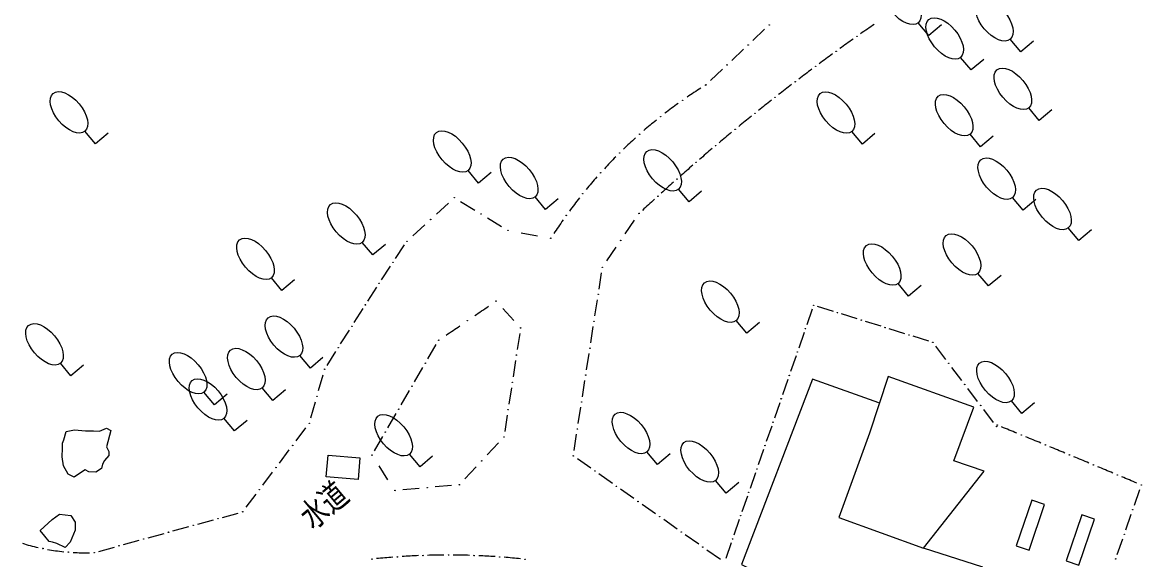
# Model space of a CAD drawing. Header units: metres. Extents: x -10443 to -4073, y -33280 to -26846.
# Drawn here: x -7346.25 to -7312.23, y -29109.92 to -29093.6 of the extents above; entities that cross this region are included whole.
import ezdxf
from ezdxf.enums import TextEntityAlignment as Align

# ---------------------------------------------------------------- set-up
doc = ezdxf.new("R2010")
doc.units = ezdxf.units.M
doc.header["$MEASUREMENT"] = 0
doc.linetypes.add('CONTINUOUS_1', pattern=[0])
doc.linetypes.add('CONTINUOUS_2', pattern=[0])
for name, color, linetype, lineweight in [('園路', 241, 'CONTINUOUS_2', 18), ('木', 254, 'CONTINUOUS_2', 18), ('構造物', 241, 'CONTINUOUS_2', 18), ('石', 241, 'CONTINUOUS_2', 18)]:
    doc.layers.add(name, color=color, linetype=linetype, lineweight=lineweight)
doc.layers.add('非表示', color=7, linetype='CONTINUOUS', lineweight=0, plot=False)
doc.styles.add('MS Gothic', font='MS Gothic.ttf')

msp = doc.modelspace()

# ---------------------------------------------------------------- hatches: boundary and pattern name
at = {"layer": '園路', "linetype": 'CONTINUOUS_1', "lineweight": 18}
for points in [[(-7323.546, -29093.679, 1), (-7323.561, -29093.679, 1)], [(-7320.879, -29094.025, 1), (-7320.894, -29094.025, 1)], [(-7324.185, -29094.285, 1), (-7324.2, -29094.285, 1)], [(-7321.51, -29094.477, 1), (-7321.525, -29094.477, 1)], [(-7324.824, -29094.891, 1), (-7324.839, -29094.891, 1)], [(-7322.135, -29094.937, 1), (-7322.15, -29094.937, 1)], [(-7322.755, -29095.404, 1), (-7322.77, -29095.404, 1)], [(-7325.48, -29095.505, 1), (-7325.495, -29095.505, 1)], [(-7325.463, -29095.497, 1), (-7325.478, -29095.497, 1)], [(-7326.176, -29095.965, 1), (-7326.191, -29095.965, 1)], [(-7323.368, -29095.879, 1), (-7323.383, -29095.879, 1)], [(-7326.844, -29096.463, 1), (-7326.859, -29096.463, 1)], [(-7323.977, -29096.361, 1), (-7323.992, -29096.361, 1)], [(-7327.484, -29096.997, 1), (-7327.499, -29096.997, 1)], [(-7324.579, -29096.85, 1), (-7324.594, -29096.85, 1)], [(-7325.175, -29097.347, 1), (-7325.19, -29097.347, 1)], [(-7328.093, -29097.567, 1), (-7328.108, -29097.567, 1)], [(-7325.766, -29097.851, 1), (-7325.781, -29097.851, 1)], [(-7328.669, -29098.169, 1), (-7328.684, -29098.169, 1)], [(-7326.35, -29098.362, 1), (-7326.365, -29098.362, 1)], [(-7329.21, -29098.803, 1), (-7329.225, -29098.803, 1)], [(-7333.116, -29098.927, 1), (-7333.131, -29098.927, 1)], [(-7326.928, -29098.88, 1), (-7326.943, -29098.88, 1)], [(-7332.301, -29099.422, 1), (-7332.316, -29099.422, 1)], [(-7329.715, -29099.466, 1), (-7329.73, -29099.466, 1)], [(-7327.499, -29099.405, 1), (-7327.514, -29099.405, 1)], [(-7333.836, -29099.588, 1), (-7333.851, -29099.588, 1)], [(-7331.486, -29099.918, 1), (-7331.501, -29099.918, 1)], [(-7330.183, -29100.156, 1), (-7330.198, -29100.156, 1)], [(-7334.555, -29100.249, 1), (-7334.57, -29100.249, 1)], [(-7328.057, -29100.224, 1), (-7328.072, -29100.224, 1)], [(-7334.979, -29100.889, 1), (-7334.994, -29100.889, 1)], [(-7328.615, -29101.044, 1), (-7328.63, -29101.044, 1)], [(-7335.402, -29101.53, 1), (-7335.417, -29101.53, 1)], [(-7328.741, -29101.862, 1), (-7328.756, -29101.862, 1)], [(-7335.816, -29102.181, 1), (-7335.831, -29102.181, 1)], [(-7331.851, -29102.064, 1), (-7331.866, -29102.064, 1)], [(-7331.85, -29102.069, 1), (-7331.865, -29102.069, 1)], [(-7322.196, -29102.196, 1), (-7322.211, -29102.196, 1)], [(-7321.471, -29102.421, 1), (-7321.486, -29102.421, 1)], [(-7336.229, -29102.833, 1), (-7336.244, -29102.833, 1)], [(-7332.719, -29102.664, 1), (-7332.734, -29102.664, 1)], [(-7331.102, -29102.881, 1), (-7331.117, -29102.881, 1)], [(-7328.867, -29102.68, 1), (-7328.882, -29102.68, 1)], [(-7322.442, -29102.906, 1), (-7322.457, -29102.906, 1)], [(-7320.746, -29102.646, 1), (-7320.761, -29102.646, 1)], [(-7320.021, -29102.871, 1), (-7320.036, -29102.871, 1)], [(-7333.589, -29103.256, 1), (-7333.604, -29103.256, 1)], [(-7319.296, -29103.095, 1), (-7319.311, -29103.095, 1)], [(-7336.643, -29103.484, 1), (-7336.658, -29103.484, 1)], [(-7328.994, -29103.498, 1), (-7329.009, -29103.498, 1)], [(-7318.571, -29103.32, 1), (-7318.586, -29103.32, 1)], [(-7331.227, -29103.709, 1), (-7331.242, -29103.709, 1)], [(-7322.689, -29103.616, 1), (-7322.704, -29103.616, 1)], [(-7337.057, -29104.136, 1), (-7337.072, -29104.136, 1)], [(-7333.995, -29103.954, 1), (-7334.01, -29103.954, 1)], [(-7318.087, -29103.96, 1), (-7318.102, -29103.96, 1)], [(-7331.353, -29104.538, 1), (-7331.368, -29104.538, 1)], [(-7329.12, -29104.316, 1), (-7329.135, -29104.316, 1)], [(-7322.935, -29104.326, 1), (-7322.95, -29104.326, 1)], [(-7317.602, -29104.599, 1), (-7317.617, -29104.599, 1)], [(-7337.289, -29104.959, 1), (-7337.304, -29104.959, 1)], [(-7334.401, -29104.653, 1), (-7334.416, -29104.653, 1)], [(-7329.246, -29105.133, 1), (-7329.261, -29105.133, 1)], [(-7323.181, -29105.036, 1), (-7323.196, -29105.036, 1)], [(-7317.118, -29105.239, 1), (-7317.133, -29105.239, 1)], [(-7334.806, -29105.351, 1), (-7334.821, -29105.351, 1)], [(-7331.479, -29105.366, 1), (-7331.494, -29105.366, 1)], [(-7337.522, -29105.781, 1), (-7337.537, -29105.781, 1)], [(-7329.372, -29105.951, 1), (-7329.387, -29105.951, 1)], [(-7323.428, -29105.746, 1), (-7323.443, -29105.746, 1)], [(-7316.633, -29105.879, 1), (-7316.648, -29105.879, 1)], [(-7316.614, -29105.835, 1), (-7316.629, -29105.835, 1)], [(-7335.212, -29106.049, 1), (-7335.227, -29106.049, 1)], [(-7331.605, -29106.195, 1), (-7331.62, -29106.195, 1)], [(-7315.883, -29106.135, 1), (-7315.898, -29106.135, 1)], [(-7338.028, -29106.453, 1), (-7338.043, -29106.453, 1)], [(-7323.674, -29106.456, 1), (-7323.689, -29106.456, 1)], [(-7315.152, -29106.436, 1), (-7315.167, -29106.436, 1)], [(-7335.618, -29106.747, 1), (-7335.633, -29106.747, 1)], [(-7332.282, -29106.921, 1), (-7332.297, -29106.921, 1)], [(-7329.499, -29106.769, 1), (-7329.514, -29106.769, 1)], [(-7314.421, -29106.739, 1), (-7314.436, -29106.739, 1)], [(-7338.534, -29107.125, 1), (-7338.549, -29107.125, 1)], [(-7328.842, -29107.231, 1), (-7328.857, -29107.231, 1)], [(-7323.921, -29107.166, 1), (-7323.936, -29107.166, 1)], [(-7313.691, -29107.043, 1), (-7313.706, -29107.043, 1)], [(-7312.962, -29107.349, 1), (-7312.977, -29107.349, 1)], [(-7332.96, -29107.648, 1), (-7332.975, -29107.648, 1)], [(-7312.234, -29107.656, 1), (-7312.249, -29107.656, 1)], [(-7339.04, -29107.797, 1), (-7339.055, -29107.797, 1)], [(-7334.919, -29107.821, 1), (-7334.934, -29107.821, 1)], [(-7333.939, -29107.735, 1), (-7333.954, -29107.735, 1)], [(-7328.186, -29107.694, 1), (-7328.201, -29107.694, 1)], [(-7324.167, -29107.876, 1), (-7324.182, -29107.876, 1)], [(-7327.53, -29108.156, 1), (-7327.545, -29108.156, 1)], [(-7340.298, -29108.675, 1), (-7340.313, -29108.675, 1)], [(-7339.546, -29108.469, 1), (-7339.561, -29108.469, 1)], [(-7326.874, -29108.618, 1), (-7326.889, -29108.618, 1)], [(-7324.413, -29108.586, 1), (-7324.428, -29108.586, 1)], [(-7312.494, -29108.404, 1), (-7312.509, -29108.404, 1)], [(-7341.051, -29108.882, 1), (-7341.066, -29108.882, 1)], [(-7342.555, -29109.295, 1), (-7342.57, -29109.295, 1)], [(-7341.803, -29109.088, 1), (-7341.818, -29109.088, 1)], [(-7326.218, -29109.081, 1), (-7326.233, -29109.081, 1)], [(-7324.66, -29109.296, 1), (-7324.675, -29109.296, 1)], [(-7312.754, -29109.152, 1), (-7312.769, -29109.152, 1)], [(-7345.621, -29109.584, 1), (-7345.636, -29109.584, 1)], [(-7344.844, -29109.693, 1), (-7344.859, -29109.693, 1)], [(-7344.06, -29109.708, 1), (-7344.075, -29109.708, 1)], [(-7343.308, -29109.501, 1), (-7343.323, -29109.501, 1)], [(-7325.562, -29109.543, 1), (-7325.577, -29109.543, 1)], [(-7335.617, -29109.907, 1), (-7335.632, -29109.907, 1)], [(-7334.844, -29109.838, 1), (-7334.859, -29109.838, 1)], [(-7334.068, -29109.797, 1), (-7334.083, -29109.797, 1)], [(-7333.291, -29109.783, 1), (-7333.306, -29109.783, 1)], [(-7332.514, -29109.799, 1), (-7332.529, -29109.799, 1)], [(-7331.738, -29109.842, 1), (-7331.753, -29109.842, 1)], [(-7330.964, -29109.913, 1), (-7330.979, -29109.913, 1)], [(-7313.014, -29109.899, 1), (-7313.029, -29109.899, 1)]]:
    msp.add_hatch(color=256, dxfattribs=at).paths.add_polyline_path(points, flags=0)

# ---------------------------------------------------------------- linework, layer by layer
for p, q in [((-7324.054, -29094.154), (-7323.691, -29093.81)), ((-7324.693, -29094.76), (-7324.331, -29094.416)), ((-7325.332, -29095.366), (-7324.97, -29095.022)), ((-7333.667, -29099.427), (-7333.299, -29099.088)), ((-7332.93, -29099.045), (-7332.502, -29099.305)), ((-7334.387, -29100.088), (-7334.019, -29099.749)), ((-7332.115, -29099.54), (-7331.687, -29099.8)), ((-7327.926, -29100.021), (-7327.645, -29099.608)), ((-7331.088, -29099.992), (-7330.596, -29100.082)), ((-7334.912, -29100.778), (-7334.637, -29100.361)), ((-7328.484, -29100.841), (-7328.203, -29100.428)), ((-7335.336, -29101.418), (-7335.06, -29101.001)), ((-7328.724, -29101.7), (-7328.647, -29101.206)), ((-7335.75, -29102.067), (-7335.482, -29101.645)), ((-7328.85, -29102.518), (-7328.774, -29102.024)), ((-7321.602, -29102.383), (-7322.08, -29102.235)), ((-7336.164, -29102.718), (-7335.896, -29102.296)), ((-7331.652, -29102.288), (-7331.315, -29102.657)), ((-7322.245, -29102.315), (-7322.409, -29102.787)), ((-7320.877, -29102.608), (-7321.355, -29102.459)), ((-7328.976, -29103.336), (-7328.9, -29102.842)), ((-7320.152, -29102.832), (-7320.63, -29102.684)), ((-7319.427, -29103.057), (-7319.905, -29102.909)), ((-7336.578, -29103.37), (-7336.31, -29102.948)), ((-7331.134, -29103.048), (-7331.21, -29103.542)), ((-7322.491, -29103.025), (-7322.655, -29103.497)), ((-7318.702, -29103.282), (-7319.18, -29103.134)), ((-7336.992, -29104.021), (-7336.724, -29103.599)), ((-7333.925, -29103.822), (-7333.674, -29103.389)), ((-7318.185, -29103.839), (-7318.487, -29103.441)), ((-7331.26, -29103.876), (-7331.335, -29104.371)), ((-7329.102, -29104.154), (-7329.026, -29103.66)), ((-7322.737, -29103.735), (-7322.901, -29104.207)), ((-7334.331, -29104.52), (-7334.079, -29104.087)), ((-7317.701, -29104.479), (-7318.003, -29104.08)), ((-7337.249, -29104.788), (-7337.113, -29104.307)), ((-7329.229, -29104.972), (-7329.152, -29104.477)), ((-7322.984, -29104.445), (-7323.148, -29104.917)), ((-7334.737, -29105.218), (-7334.485, -29104.785)), ((-7331.386, -29104.705), (-7331.461, -29105.199)), ((-7317.217, -29105.119), (-7317.518, -29104.72)), ((-7337.481, -29105.61), (-7337.345, -29105.129)), ((-7329.355, -29105.789), (-7329.279, -29105.295)), ((-7323.23, -29105.155), (-7323.394, -29105.627)), ((-7335.142, -29105.916), (-7334.891, -29105.484)), ((-7331.512, -29105.533), (-7331.587, -29106.028)), ((-7316.732, -29105.758), (-7317.034, -29105.36)), ((-7337.933, -29106.317), (-7337.632, -29105.917)), ((-7323.477, -29105.865), (-7323.641, -29106.337)), ((-7335.548, -29106.614), (-7335.297, -29106.182)), ((-7329.481, -29106.607), (-7329.405, -29106.113)), ((-7338.439, -29106.989), (-7338.138, -29106.589)), ((-7331.781, -29106.375), (-7332.122, -29106.741)), ((-7323.723, -29106.575), (-7323.887, -29107.047)), ((-7328.974, -29107.144), (-7329.382, -29106.856)), ((-7338.945, -29107.661), (-7338.644, -29107.261)), ((-7335.14, -29107.494), (-7335.412, -29107.075)), ((-7332.458, -29107.102), (-7332.799, -29107.468)), ((-7328.318, -29107.607), (-7328.726, -29107.319)), ((-7323.969, -29107.285), (-7324.133, -29107.757)), ((-7333.208, -29107.669), (-7333.706, -29107.714)), ((-7339.451, -29108.333), (-7339.15, -29107.933)), ((-7334.188, -29107.756), (-7334.686, -29107.8)), ((-7327.662, -29108.069), (-7328.07, -29107.781)), ((-7324.216, -29107.994), (-7324.38, -29108.467)), ((-7312.453, -29108.266), (-7312.289, -29107.794)), ((-7327.006, -29108.531), (-7327.414, -29108.243)), ((-7340.171, -29108.638), (-7339.688, -29108.506)), ((-7326.349, -29108.994), (-7326.758, -29108.706)), ((-7324.462, -29108.704), (-7324.626, -29109.177)), ((-7312.713, -29109.014), (-7312.549, -29108.542)), ((-7341.675, -29109.051), (-7341.193, -29108.919)), ((-7340.923, -29108.845), (-7340.441, -29108.712)), ((-7343.18, -29109.464), (-7342.698, -29109.332)), ((-7342.428, -29109.258), (-7341.946, -29109.125)), ((-7325.693, -29109.456), (-7326.102, -29109.168)), ((-7312.974, -29109.762), (-7312.809, -29109.289)), ((-7343.932, -29109.671), (-7343.45, -29109.539)), ((-7325.037, -29109.918), (-7325.446, -29109.63)), ((-7324.709, -29109.414), (-7324.872, -29109.887))]:
    msp.add_line(p, q, dxfattribs=at)
for centre in [(-7323.553, -29093.679), (-7320.886, -29094.025), (-7324.192, -29094.285), (-7321.517, -29094.477), (-7324.831, -29094.891), (-7322.142, -29094.937), (-7322.762, -29095.404), (-7325.488, -29095.505), (-7325.471, -29095.497), (-7326.183, -29095.965), (-7323.376, -29095.879), (-7326.852, -29096.463), (-7323.984, -29096.361), (-7327.491, -29096.997), (-7324.587, -29096.85), (-7325.183, -29097.347), (-7328.1, -29097.567), (-7325.773, -29097.851), (-7328.676, -29098.169), (-7326.357, -29098.362), (-7329.218, -29098.803), (-7333.123, -29098.927), (-7326.935, -29098.88), (-7332.308, -29099.422), (-7329.723, -29099.466), (-7327.507, -29099.405), (-7333.843, -29099.588), (-7331.493, -29099.918), (-7330.19, -29100.156), (-7334.563, -29100.249), (-7328.065, -29100.224), (-7334.986, -29100.889), (-7328.623, -29101.044), (-7335.409, -29101.53), (-7328.749, -29101.862), (-7335.823, -29102.181), (-7331.858, -29102.064), (-7331.858, -29102.069), (-7322.203, -29102.196), (-7321.478, -29102.421), (-7336.237, -29102.833), (-7332.726, -29102.664), (-7331.109, -29102.881), (-7328.875, -29102.68), (-7322.45, -29102.906), (-7320.753, -29102.646), (-7320.029, -29102.871), (-7333.596, -29103.256), (-7319.304, -29103.095), (-7336.651, -29103.484), (-7329.001, -29103.498), (-7318.579, -29103.32), (-7331.235, -29103.709), (-7322.696, -29103.616), (-7337.065, -29104.136), (-7334.002, -29103.954), (-7318.094, -29103.96), (-7331.361, -29104.538), (-7329.127, -29104.316), (-7322.943, -29104.326), (-7317.61, -29104.599), (-7337.297, -29104.959), (-7334.408, -29104.653), (-7329.254, -29105.133), (-7323.189, -29105.036), (-7317.125, -29105.239), (-7334.814, -29105.351), (-7331.487, -29105.366), (-7337.529, -29105.781), (-7329.38, -29105.951), (-7323.435, -29105.746), (-7316.641, -29105.879), (-7316.622, -29105.835), (-7335.22, -29106.049), (-7331.613, -29106.195), (-7315.89, -29106.135), (-7338.035, -29106.453), (-7323.682, -29106.456), (-7315.159, -29106.436), (-7335.625, -29106.747), (-7332.29, -29106.921), (-7329.506, -29106.769), (-7314.429, -29106.739), (-7338.541, -29107.125), (-7328.85, -29107.231), (-7323.928, -29107.166), (-7313.699, -29107.043), (-7312.97, -29107.349), (-7332.967, -29107.648), (-7312.241, -29107.656), (-7339.047, -29107.797), (-7334.927, -29107.821), (-7333.947, -29107.735), (-7328.194, -29107.694), (-7324.175, -29107.876), (-7327.538, -29108.156), (-7340.306, -29108.675), (-7339.553, -29108.469), (-7326.882, -29108.618), (-7324.421, -29108.586), (-7312.501, -29108.404), (-7341.058, -29108.882), (-7342.563, -29109.295), (-7341.81, -29109.088), (-7326.226, -29109.081), (-7324.667, -29109.296), (-7312.761, -29109.152), (-7345.629, -29109.584), (-7344.852, -29109.693), (-7344.068, -29109.708), (-7343.315, -29109.501), (-7325.57, -29109.543), (-7335.625, -29109.907), (-7334.851, -29109.838), (-7334.075, -29109.797), (-7333.298, -29109.783), (-7332.521, -29109.799), (-7331.746, -29109.842), (-7330.972, -29109.913), (-7313.022, -29109.899)]:
    msp.add_circle(centre, 0.0075, dxfattribs=at)
for centre, radius, start, end in [((-7283.836, -29146.385), 64.143, 124.71361, 125.16024), ((-7283.836, -29146.385), 64.143, 125.40687, 125.8535), ((-7283.836, -29146.385), 64.143, 126.10013, 126.54676), ((-7283.836, -29146.385), 64.143, 126.79339, 127.24002), ((-7317.607, -29108.177), 14.922, 122.5188, 124.4386), ((-7283.836, -29146.385), 64.143, 127.48665, 127.93328), ((-7317.607, -29108.177), 14.922, 125.7197, 127.6395), ((-7283.836, -29146.385), 64.143, 128.17991, 128.62653), ((-7283.836, -29146.385), 64.143, 128.87317, 129.31979), ((-7317.607, -29108.177), 14.922, 128.9206, 130.8404), ((-7317.607, -29108.177), 14.922, 132.1215, 134.0414), ((-7283.836, -29146.385), 64.143, 129.56643, 130.01305), ((-7283.836, -29146.385), 64.143, 130.25969, 130.70631), ((-7317.607, -29108.177), 14.922, 135.3225, 137.2423), ((-7283.836, -29146.385), 64.143, 130.95295, 131.39957), ((-7317.607, -29108.177), 14.922, 138.5234, 140.4432), ((-7283.836, -29146.385), 64.143, 131.64621, 132.09283), ((-7317.607, -29108.177), 14.922, 141.7243, 143.6441), ((-7283.836, -29146.385), 64.143, 132.33947, 132.78609), ((-7317.607, -29108.177), 14.922, 144.9252, 146.8451), ((-7552.908, -28780.151), 390.505, 304.3621, 304.43546), ((-7552.908, -28780.151), 390.505, 304.20766, 304.28102), ((-7464.305, -29467.338), 390.505, 67.68408, 67.75744), ((-7464.305, -29467.338), 390.505, 67.56806, 67.64142), ((-7464.305, -29467.338), 390.505, 67.45205, 67.52541), ((-7464.305, -29467.338), 390.505, 67.33603, 67.40939), ((-7464.305, -29467.338), 390.505, 67.22002, 67.29338), ((-7464.305, -29467.338), 390.505, 67.104, 67.17736), ((-7344.338, -29103.202), 6.512, 252.9165, 257.3158), ((-7344.338, -29103.202), 6.512, 259.822, 264.2214), ((-7344.338, -29103.202), 6.512, 266.7275, 271.1269), ((-7333.324, -29131.232), 21.449, 94.4524, 95.788), ((-7333.324, -29131.232), 21.449, 92.3766, 93.7123), ((-7333.324, -29131.232), 21.449, 90.3009, 91.6365), ((-7333.324, -29131.232), 21.449, 88.2251, 89.5608), ((-7333.324, -29131.232), 21.449, 86.1494, 87.485), ((-7333.324, -29131.232), 21.449, 84.0737, 85.4093)]:
    msp.add_arc(centre, radius, start, end, dxfattribs=at)
at = {"layer": '木', "linetype": 'CONTINUOUS_1', "lineweight": 18}
for p, q in [((-7318.702, -29093.994), (-7319.023, -29093.611)), ((-7318.319, -29093.673), (-7318.702, -29093.994)), ((-7315.904, -29094.496), (-7316.226, -29094.113)), ((-7315.521, -29094.174), (-7315.904, -29094.496)), ((-7317.414, -29095.046), (-7317.735, -29094.663)), ((-7317.031, -29094.725), (-7317.414, -29095.046)), ((-7315.343, -29096.576), (-7315.665, -29096.193)), ((-7314.96, -29096.255), (-7315.343, -29096.576)), ((-7344.031, -29097.291), (-7344.352, -29096.908)), ((-7343.648, -29096.97), (-7344.031, -29097.291)), ((-7320.72, -29097.296), (-7321.041, -29096.913)), ((-7320.337, -29096.974), (-7320.72, -29097.296)), ((-7317.128, -29097.376), (-7317.449, -29096.993)), ((-7316.745, -29097.055), (-7317.128, -29097.376)), ((-7332.384, -29098.48), (-7332.705, -29098.097)), ((-7332.001, -29098.159), (-7332.384, -29098.48)), ((-7325.989, -29099.051), (-7326.311, -29098.668)), ((-7325.606, -29098.73), (-7325.989, -29099.051)), ((-7330.348, -29099.283), (-7330.67, -29098.9)), ((-7329.965, -29098.962), (-7330.348, -29099.283)), ((-7315.834, -29099.304), (-7316.155, -29098.921)), ((-7315.451, -29098.983), (-7315.834, -29099.304)), ((-7314.139, -29100.227), (-7314.461, -29099.844)), ((-7313.756, -29099.906), (-7314.139, -29100.227)), ((-7335.602, -29100.666), (-7335.924, -29100.283)), ((-7335.219, -29100.345), (-7335.602, -29100.666)), ((-7338.362, -29101.741), (-7338.683, -29101.358)), ((-7337.979, -29101.419), (-7338.362, -29101.741)), ((-7319.315, -29101.913), (-7319.636, -29101.53)), ((-7316.889, -29101.607), (-7317.211, -29101.224)), ((-7316.506, -29101.286), (-7316.889, -29101.607)), ((-7318.931, -29101.592), (-7319.315, -29101.913)), ((-7324.234, -29103.043), (-7324.555, -29102.66)), ((-7323.851, -29102.721), (-7324.234, -29103.043)), ((-7337.499, -29104.103), (-7337.82, -29103.72)), ((-7337.116, -29103.782), (-7337.499, -29104.103)), ((-7344.775, -29104.338), (-7345.096, -29103.955)), ((-7344.392, -29104.017), (-7344.775, -29104.338)), ((-7340.409, -29105.214), (-7340.731, -29104.831)), ((-7340.026, -29104.893), (-7340.409, -29105.214)), ((-7338.638, -29105.089), (-7338.959, -29104.706)), ((-7338.255, -29104.768), (-7338.638, -29105.089)), ((-7315.871, -29105.481), (-7316.193, -29105.098)), ((-7315.488, -29105.16), (-7315.871, -29105.481)), ((-7339.805, -29106.012), (-7340.126, -29105.629)), ((-7339.422, -29105.691), (-7339.805, -29106.012)), ((-7326.949, -29107.034), (-7327.27, -29106.651)), ((-7334.164, -29107.101), (-7334.486, -29106.718)), ((-7333.781, -29106.779), (-7334.164, -29107.101)), ((-7326.566, -29106.712), (-7326.949, -29107.034)), ((-7324.861, -29107.899), (-7325.182, -29107.516)), ((-7324.478, -29107.578), (-7324.861, -29107.899))]:
    msp.add_line(p, q, dxfattribs=at)
for centre in [(-7319.505, -29093.037), (-7316.708, -29093.538), (-7318.217, -29094.088), (-7316.147, -29095.619), (-7344.834, -29096.333), (-7321.524, -29096.338), (-7317.931, -29096.419), (-7333.187, -29097.522), (-7326.793, -29098.093), (-7331.152, -29098.326), (-7316.637, -29098.347), (-7314.943, -29099.27), (-7336.406, -29099.709), (-7339.165, -29100.783), (-7317.693, -29100.65), (-7320.118, -29100.956), (-7325.037, -29102.085), (-7338.302, -29103.146), (-7345.578, -29103.381), (-7341.213, -29104.256), (-7339.442, -29104.132), (-7316.675, -29104.524), (-7340.608, -29105.055), (-7334.968, -29106.143), (-7327.752, -29106.076), (-7325.664, -29106.942)]:
    msp.add_ellipse(centre, major_axis=(-0.482, 0.575), ratio=0.533333, dxfattribs=at)
at = {"layer": '構造物', "linetype": 'CONTINUOUS_2', "lineweight": 18, "flags": 128}
msp.add_lwpolyline([(-7320.225, -29105.159), (-7322.24, -29104.438), (-7324.398, -29110.072), (-7323.267, -29110.626), (-7324.306, -29113.514), (-7318.951, -29115.43), (-7317.062, -29110.155), (-7318.862, -29109.576)], dxfattribs=at)
for points in [[(-7321.44, -29108.641), (-7318.862, -29109.576), (-7317.023, -29107.23), (-7317.936, -29106.921), (-7317.336, -29105.285), (-7319.938, -29104.36), (-7320.504, -29106.076)], [(-7336.962, -29106.749), (-7335.995, -29106.828), (-7336.049, -29107.487), (-7337.016, -29107.408)], [(-7315.656, -29109.636), (-7315.185, -29108.243), (-7315.57, -29108.113), (-7316.042, -29109.505)], [(-7314.137, -29110.086), (-7313.666, -29108.693), (-7314.052, -29108.563), (-7314.523, -29109.955)]]:
    msp.add_lwpolyline(points, close=True, dxfattribs=at)
at = {"layer": '石', "linetype": 'CONTINUOUS_2', "lineweight": 18, "flags": 128}
for points in [[(-7344.987, -29106.284), (-7344.921, -29106.031), (-7344.67, -29105.979), (-7344.332, -29106.013), (-7344.085, -29106.004), (-7343.909, -29106.024), (-7343.697, -29105.926), (-7343.565, -29105.998), (-7343.691, -29106.493), (-7343.625, -29106.637), (-7343.623, -29106.763), (-7343.753, -29106.911), (-7343.814, -29107.018), (-7343.847, -29107.149), (-7344.022, -29107.264), (-7344.228, -29107.254), (-7344.339, -29107.189), (-7344.51, -29107.308), (-7344.675, -29107.414), (-7344.858, -29107.329), (-7345.004, -29107.07), (-7345.044, -29106.794), (-7345.035, -29106.54), (-7345.03, -29106.384), (-7344.987, -29106.284)], [(-7345.573, -29109.205), (-7345.714, -29109.037), (-7345.348, -29108.706), (-7345.126, -29108.544), (-7344.775, -29108.583), (-7344.649, -29108.78), (-7344.645, -29109.023), (-7344.798, -29109.39), (-7344.955, -29109.553), (-7345.204, -29109.436), (-7345.334, -29109.395), (-7345.441, -29109.373), (-7345.573, -29109.205)]]:
    msp.add_lwpolyline(points, dxfattribs=at)

# ---------------------------------------------------------------- texts
at = {"layer": '非表示', "style": 'MS Gothic', "width": 0.769531}
msp.add_text('水道', height=0.75, rotation=40, dxfattribs=at).set_placement((-7337.426, -29109.03), (-7336.277, -29108.066), align=Align.FIT)

doc.saveas('drawing.dxf')
